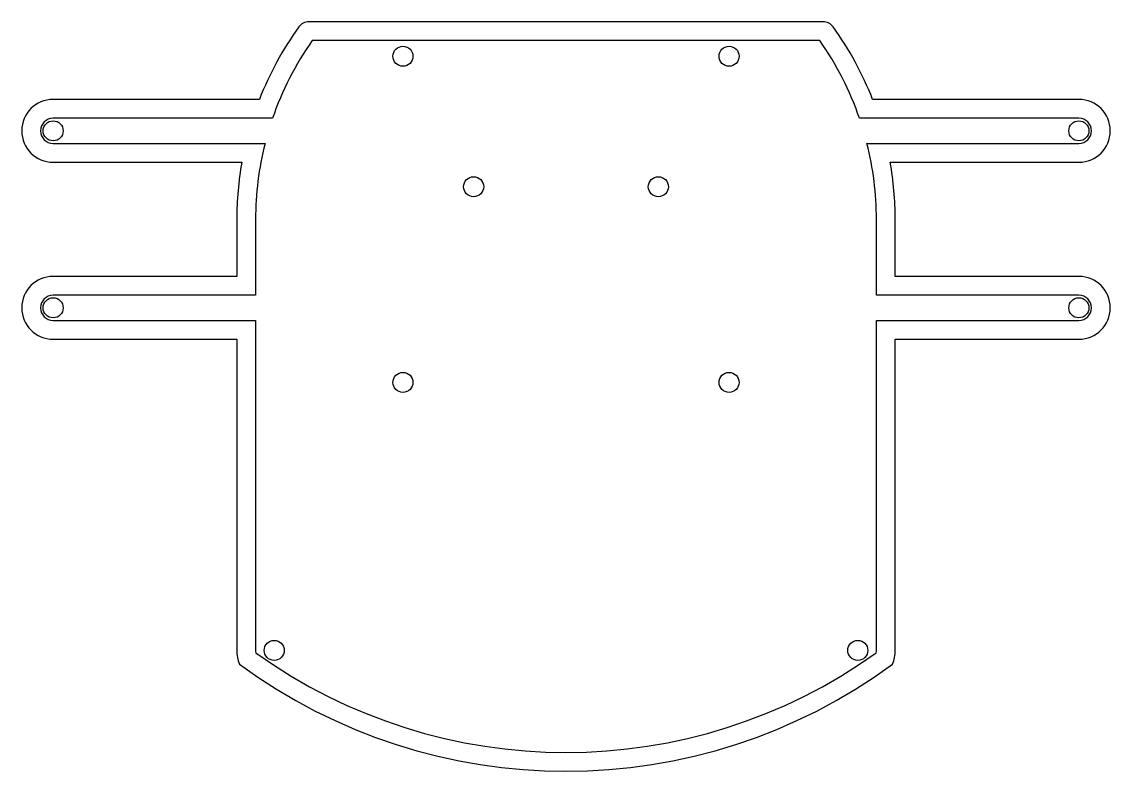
# Model space of a CAD drawing. Header units: millimetres. Extents: x -87 to 87, y -88 to 32.
import ezdxf

# ---------------------------------------------------------------- set-up
doc = ezdxf.new("R2010")
doc.units = ezdxf.units.MM
doc.layers.get('0').update_dxf_attribs({"linetype": 'CONTINUOUS'})

msp = doc.modelspace()

# ---------------------------------------------------------------- linework, layer by layer
for p, q in [((40.99, 31.5), (-40.99, 31.5)), ((-48.9, 19.11), (-81.79, 19.11)), ((81.79, 19.11), (48.9, 19.11)), ((-81.79, 9.11), (-51.7, 9.11)), ((51.7, 9.11), (81.79, 9.11)), ((-52.5, 0), (-52.5, -9.11)), ((52.5, -9.11), (52.5, 0)), ((-52.5, -9.11), (-81.79, -9.11)), ((81.79, -9.11), (52.5, -9.11)), ((-81.79, -19.11), (-52.5, -19.11)), ((-52.5, -19.11), (-52.5, -68.73)), ((52.5, -19.11), (81.79, -19.11)), ((52.5, -68.73), (52.5, -19.11))]:
    msp.add_line(p, q)
msp.add_lwpolyline([(-49.5, 0), (-49.5, -12.11), (-81.79, -12.11, 1), (-81.79, -16.11), (-49.5, -16.11), (-49.5, -68.73, 0.032463), (-49.47, -69.12, 0.321021), (49.47, -69.12, 0.032463), (49.5, -68.73), (49.5, -16.11), (81.79, -16.11, 1), (81.79, -12.11), (49.5, -12.11), (49.5, 0, 0.061889), (47.99, 12.11), (81.79, 12.11, 1), (81.79, 16.11), (46.8, 16.11, 0.070604), (40.47, 28.5), (-40.47, 28.5, 0.070604), (-46.8, 16.11), (-81.79, 16.11, 1), (-81.79, 12.11), (-47.99, 12.11, 0.061889)], format="xyb", close=True)
for centre in [(-26, 26), (26, 26), (-81.79, 14.11), (81.79, 14.11), (-14.73, 5.2), (14.73, 5.2), (-81.79, -14.11), (81.79, -14.11), (-26, -26), (26, -26), (-46.53, -68.73), (46.53, -68.73)]:
    msp.add_circle(centre, 1.6)
for centre, radius, start, end in [((-40.99, 29.5), 2, 90, 144.2564), ((40.99, 29.5), 2, 35.7436, 90), ((0, 0), 52.5, 144.2564, 158.6491), ((0, 0), 52.5, 21.3509, 35.7436), ((-81.79, 14.11), 5, 90, 270), ((81.79, 14.11), 5, -90, 90), ((0, 0), 52.5, 170.0027, 180), ((0, 0), 52.5, 0, 9.9973), ((-81.79, -14.11), 5, 90, 270), ((81.79, -14.11), 5, -90, 90), ((-46.53, -68.73), 5.97, 180, 201.6369), ((46.53, -68.73), 5.97, -21.6369, 0), ((0, 0), 88, 233.7145, 306.2855)]:
    msp.add_arc(centre, radius, start, end)

doc.saveas('drawing.dxf')
